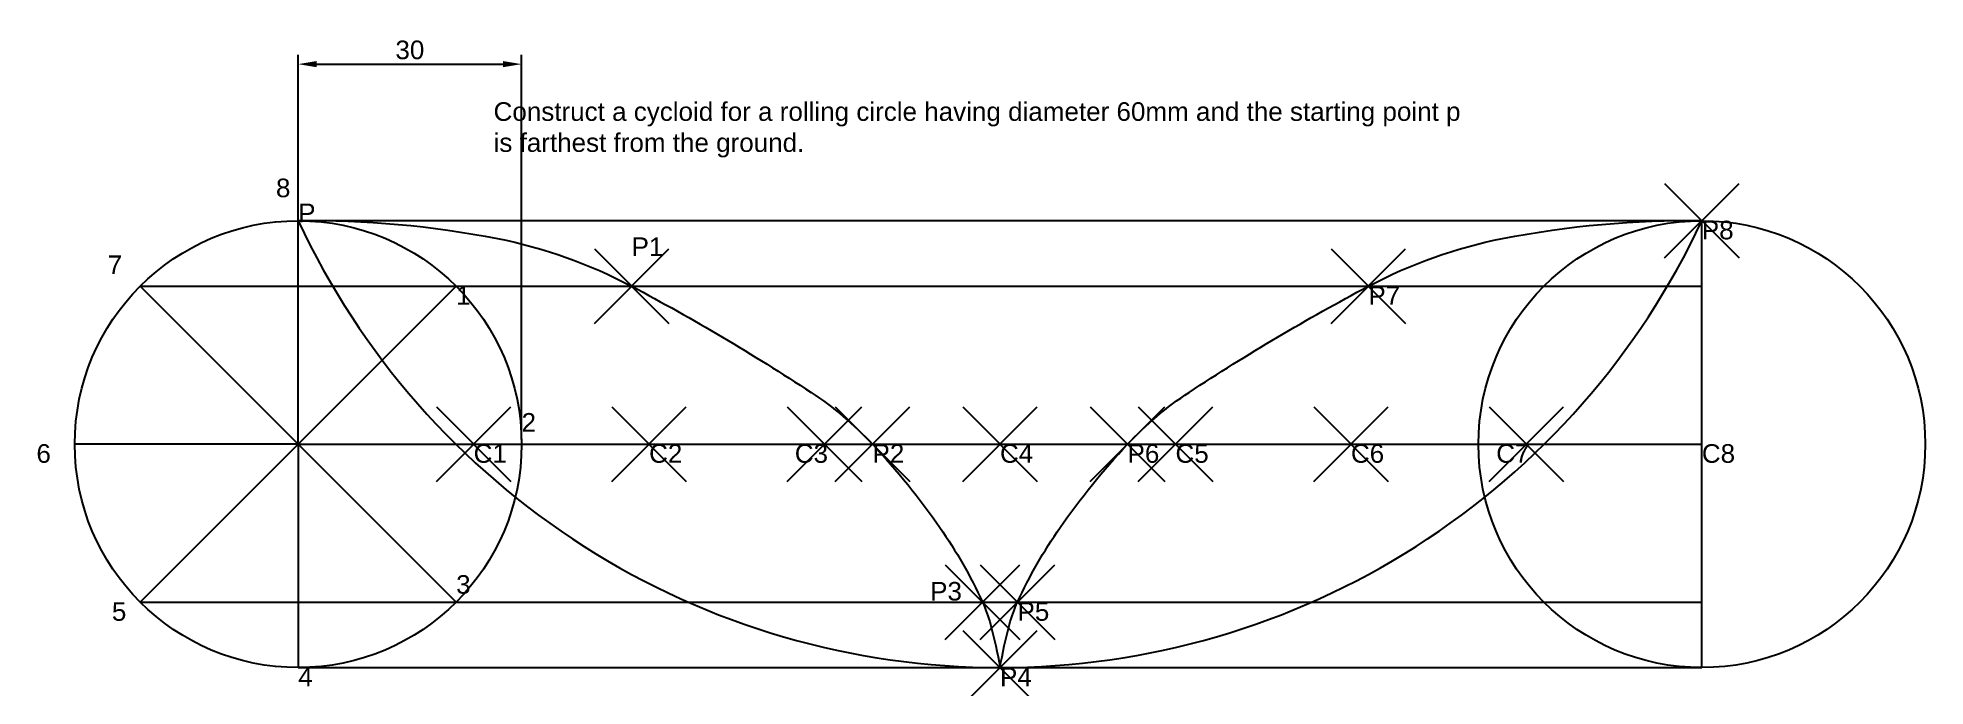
# Model space of a CAD drawing. Header units: millimetres. Extents: x -35 to 218, y -33 to 55.
import ezdxf

# ---------------------------------------------------------------- set-up
doc = ezdxf.new("R2010")
doc.units = ezdxf.units.MM
doc.header["$PDMODE"] = 3
doc.header["$PDSIZE"] = 5
doc.styles.get("Standard").update_dxf_attribs({"font": 'arial.ttf'})
doc.dimstyles.new('ISO-25', dxfattribs={"dimtxt": 2.5, "dimasz": 2.5, "dimexe": 1.25, "dimexo": 0.625, "dimtad": 1, "dimtxsty": 'Standard', "dimcen": 2.5, "dimadec": 0, "dimazin": 0, "dimtfac": 1, "dimtmove": 0, "dimatfit": 3, "dimfxl": 1, "dimarcsym": 0})

# ---------------------------------------------------------------- blocks, each defined once
blk = doc.blocks.new('*U6')
blk.add_line((-15, 0), (15, 0))
blk = doc.blocks.new('*U7')
at = {"color": 0, "linetype": 'ByBlock', "lineweight": -2, "transparency": 16777216}
for p, rotation in [((0, 15), 89.99999999999997), ((-10.61, 10.61), 134.9999999999999), ((10.61, 10.61), 44.99999999999999), ((-15, 0), 180), ((-10.61, -10.61), 225), ((0, -15), 269.9999999999999), ((10.61, -10.61), 314.9999999999999)]:
    blk.add_blockref('*U6', p, dxfattribs=dict(at, rotation=rotation))
blk.add_blockref('*U6', (15, 0), dxfattribs=at)
blk = doc.blocks.new('*D7')
at = {"color": 0, "lineweight": -2, "transparency": 16777216}
for p, q in [((0, 0.62), (0, 52.27)), ((2.5, 51.02), (27.5, 51.02)), ((30, 0.62), (30, 52.27))]:
    blk.add_line(p, q, dxfattribs=at)
at = {"color": 0, "transparency": 16777216}
for points in [[(2.5, 51.44), (2.5, 50.61), (0, 51.02)], [(27.5, 51.44), (27.5, 50.61), (30, 51.02)]]:
    blk.add_solid(points, dxfattribs=at)
at = {"layer": 'Defpoints', "color": 0, "transparency": 16777216}
for p in [(30, 51.02), (0, 0), (30, 0)]:
    blk.add_point(p, dxfattribs=at)
at = {"color": 0, "transparency": 16777216, "insert": (15, 52.92), "char_height": 2.5, "attachment_point": 5}
blk.add_mtext('30', dxfattribs=at)

msp = doc.modelspace()

# ---------------------------------------------------------------- linework, layer by layer
for p, q in [((188.496, 30), (0, 30)), ((188.496, -30), (188.496, 30)), ((-21.213, 21.213), (21.213, 21.213)), ((21.213, 21.213), (188.496, 21.213)), ((0, 0), (0, 0)), ((0, 0), (0, 0)), ((0, 0), (0, 0)), ((0, 0), (188.496, 0)), ((-21.213, -21.213), (188.496, -21.213)), ((0, -30), (188.496, -30))]:
    msp.add_line(p, q)
at = {"color": 41, "true_color": 0xf4ee51}
for points in [[(0, 30, -0.0524088), (26.754, 27.611, -0.0738114), (44.775, 21.213, -0.0229857), (68.866, 6.954, -0.0597834), (77.124, 0, -0.0358031), (86.175, -11.194, -0.0446949), (91.899, -21.213, -0.0421551), (92.972, -24.194, -0.0224309), (94.248, -30)], [(94.248, -30, -0.0224309), (95.524, -24.194, -0.0421551), (96.597, -21.213, -0.0446949), (102.321, -11.194, -0.0358031), (111.372, 0, -0.0597834), (119.63, 6.954, -0.0229857), (143.72, 21.213, -0.0738114), (161.742, 27.611, -0.0524088), (188.496, 30)]]:
    msp.add_lwpolyline(points, format="xyb", dxfattribs=at)
msp.add_lwpolyline([(0, 30, 0.1426845), (38.385, -13.727, 0.1426845), (94.248, -30, 0.1426845), (150.111, -13.727, 0.1426845), (188.496, 30)], format="xyb")
for centre in [(0, 0), (188.496, 0)]:
    msp.add_circle(centre, 30)
for p in [(188.496, 30), (44.775, 21.213), (143.72, 21.213), (23.562, 0), (47.124, 0), (70.686, 0), (77.124, 0), (94.248, 0), (117.81, 0), (141.372, 0), (164.934, 0), (111.372, 0), (91.899, -21.213), (96.597, -21.213), (94.248, -30)]:
    msp.add_point(p)

# ---------------------------------------------------------------- block references
msp.add_blockref('*U7', (0, 0))

# ---------------------------------------------------------------- texts
at = {"char_height": 2.5, "attachment_point": 1}
for s, width, insert in [('Construct a cycloid for a rolling circle having diameter 60mm and the starting point p\\Pis farthest from the ground.', 129.51962, (26.239, 45.909)), ('8', 4.24264, (-2.983, 35.655)), ('P', 8.92962, (0, 32.304)), ('P8', 8.48901, (188.496, 30)), ('P1', 6.6129, (44.775, 27.762)), ('7', 4.3619, (-25.575, 25.333)), ('1', 4.56426, (21.213, 21.213)), ('P7', 7.79143, (143.72, 21.213)), ('2', 4.31004, (30, 4.174)), ('6', 5.14942, (-35.149, 0)), ('C1', 4.38604, (23.562, 0)), ('C2', 3.85812, (47.124, 0)), ('C3', 3.99827, (66.688, 0)), ('P2', 7.14519, (77.124, 0)), ('C4', 2.90625, (94.248, 0)), ('P6', 8.415, (111.372, 0)), ('C5', 3.75055, (117.81, 0)), ('C6', 3.68873, (141.372, 0)), ('C7', 4.04725, (160.886, 0)), ('C8', 4.76343, (188.496, 0)), ('3', 4.77873, (21.213, -17.585)), ('P3', 7.80319, (84.863, -18.494)), ('5', 3.80426, (-25.017, -21.213)), ('P5', 6.94379, (96.597, -21.213)), ('4', 4.47047, (0, -30)), ('P4', 8.52499, (94.248, -30))]:
    msp.add_mtext_dynamic_manual_height_columns(s, width=width, gutter_width=12.5, heights=[0], dxfattribs=dict(at, insert=insert))

# ---------------------------------------------------------------- dimensions: what is measured, and where the dimension line sits
dim = msp.add_aligned_dim(p1=(0, 0), p2=(30, 0), distance=51.022, dimstyle='ISO-25')
dim.commit()
dim.dimension.update_dxf_attribs({"geometry": '*D7', "text_midpoint": (15, 52.924)})

doc.saveas('drawing.dxf')
